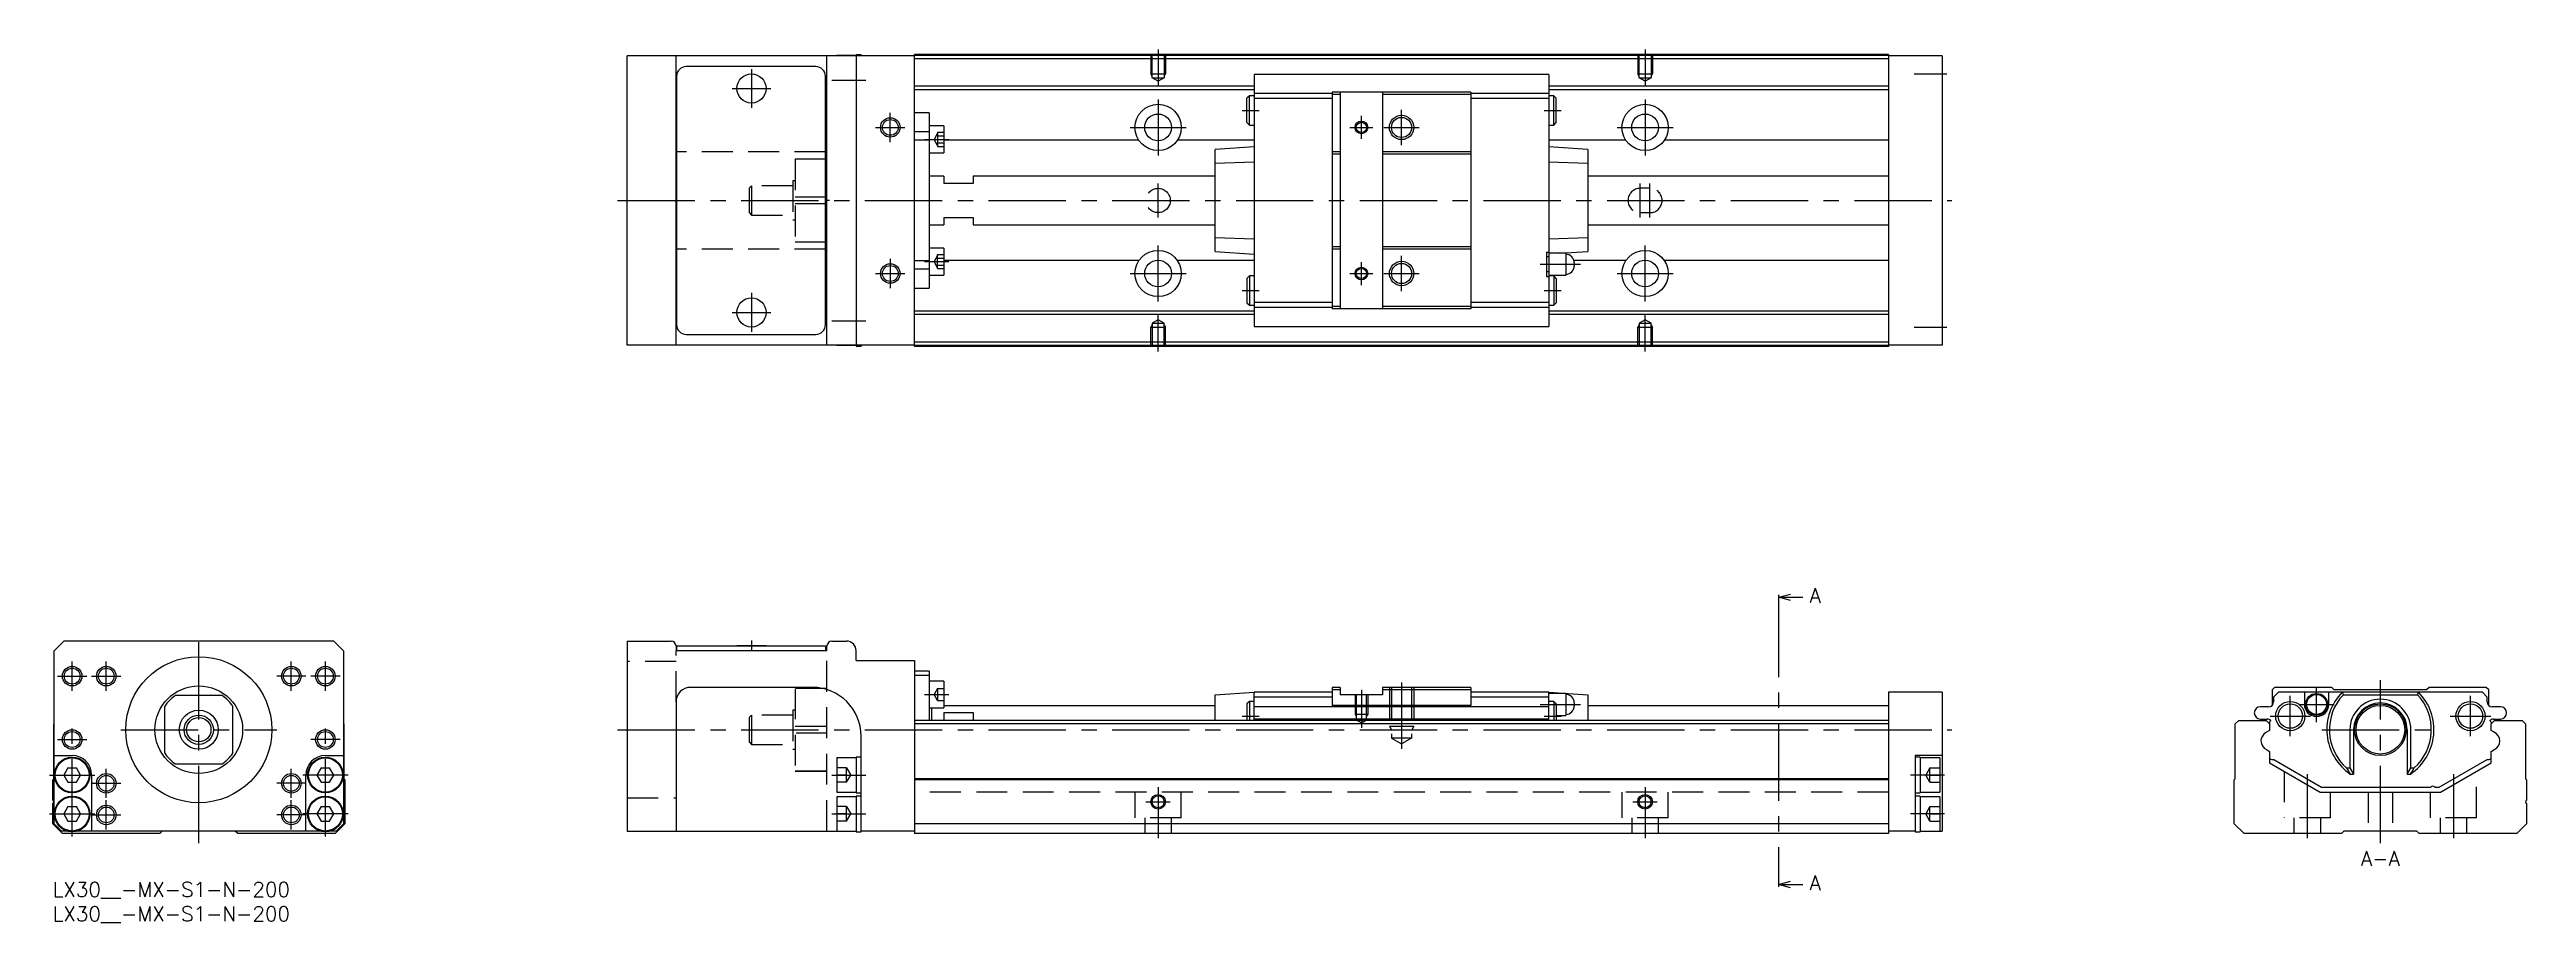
# Model space of a CAD drawing. Extents: x -1 to 508, y -8 to 171.
import ezdxf

# ---------------------------------------------------------------- set-up
doc = ezdxf.new("R2010")
doc.units = 0
doc.header["$LTSCALE"] = 0.5
doc.linetypes.add('CENTER', pattern=[50.8, 31.75, -6.35, 6.35, -6.35])
doc.linetypes.add('DASHED', pattern=[19.05, 12.7, -6.35])
for name, color, linetype in [('MSM_CENTER', 1, 'CENTER'), ('MSM_CONTINUOUS', 7, 'CONTINUOUS'), ('MSM_DASHED', 4, 'DASHED'), ('MSM_NARROW', 5, 'CONTINUOUS'), ('MSM_PART_NUMBER', 7, 'CONTINUOUS')]:
    doc.layers.add(name, color=color, linetype=linetype)
doc.styles.get("Standard").update_dxf_attribs({"font": 'txt.shx', "height": 3, "bigfont": 'bigfont.shx'})

# ---------------------------------------------------------------- blocks, each defined once
blk = doc.blocks.new('*U2')
at = {"layer": 'MSM_PART_NUMBER'}
blk.add_text('LX30__-MX-S1-N-200', height=3, dxfattribs=at).set_placement((0, -3))
blk = doc.blocks.new('*U3')
at = {"layer": 'MSM_PART_NUMBER'}
blk.add_text('LX30__-MX-S1-N-200', height=3, dxfattribs=at).set_placement((0, -8))

msp = doc.modelspace()

# ---------------------------------------------------------------- linework, layer by layer
at = {"layer": 'MSM_CENTER'}
for p, q in [((227, 171), (227, 163.49)), ((327, 171), (327, 163.49)), ((139.5, 163), (147.5, 163)), ((143.5, 167), (143.5, 159)), ((160, 164.7), (167, 164.7)), ((382.25, 166), (389, 166)), ((172, 152), (172, 158)), ((227, 160.75), (227, 149.25)), ((244.25, 158.5), (247.75, 158.5)), ((277, 151.37), (277, 158.62)), ((306.25, 158.5), (309.75, 158.5)), ((327, 160.75), (327, 149.25)), ((169, 155), (175, 155)), ((221.25, 155), (232.75, 155)), ((266.39, 155), (271.12, 155)), ((268.75, 152.63), (268.75, 157.36)), ((273.38, 155), (280.63, 155)), ((321.25, 155), (332.75, 155)), ((179, 152.55), (184, 152.55)), ((227, 136.5), (227, 143.5)), ((326, 136.5), (326, 143.5)), ((328, 136.5), (328, 143.5)), ((116, 140), (390, 140)), ((172, 128), (172, 122)), ((179, 127.44), (184, 127.44)), ((227, 119.25), (227, 130.75)), ((268.75, 122.63), (268.75, 127.36)), ((277, 121.37), (277, 128.62)), ((327, 119.25), (327, 130.75)), ((169, 125), (175, 125)), ((221.25, 125), (232.75, 125)), ((266.39, 125), (271.12, 125)), ((273.38, 125), (280.63, 125)), ((305.47, 126.9), (313.74, 126.9)), ((321.25, 125), (332.75, 125)), ((139.5, 117), (147.5, 117)), ((143.5, 121), (143.5, 113)), ((244.25, 121.5), (247.75, 121.5)), ((306.25, 121.5), (309.75, 121.5)), ((160, 115.3), (167, 115.3)), ((227, 109), (227, 116.51)), ((327, 109), (327, 116.51)), ((382.25, 114), (389, 114)), ((354.38, 58), (354.38, 0)), ((30, 8), (30, 51.5)), ((143.5, 49.61), (143.5, 47.49)), ((1, 42.3), (7, 42.3)), ((4, 39.3), (4, 45.3)), ((8, 42.3), (14, 42.3)), ((11, 39.3), (11, 45.3)), ((52, 42.3), (46, 42.3)), ((49, 39.3), (49, 45.3)), ((59, 42.3), (53, 42.3)), ((56, 39.3), (56, 45.3)), ((277, 41), (277, 27.41)), ((478, 8), (478, 41.5)), ((179, 38.55), (184, 38.55)), ((268.75, 39.5), (268.75, 31.69)), ((305.47, 36.5), (313.74, 36.5)), ((459.5, 29.95), (459.5, 38.25)), ((461.28, 36.5), (468.52, 36.5)), ((464.9, 32.88), (464.9, 40.12)), ((496.5, 29.95), (496.5, 38.25)), ((4, 9.35), (4, 32.3)), ((14, 31.3), (46, 31.3)), ((56, 9.35), (56, 32.3)), ((116, 31.3), (390, 31.3)), ((244.25, 34.1), (247.75, 34.1)), ((306.25, 34.1), (309.75, 34.1)), ((455.35, 34.1), (463.65, 34.1)), ((466, 31.3), (490, 31.3)), ((492.35, 34.1), (500.65, 34.1)), ((1, 29.3), (7, 29.3)), ((59, 29.3), (53, 29.3)), ((-0.65, 22), (8.65, 22)), ((11, 17.3), (11, 23.3)), ((49, 17.3), (49, 23.3)), ((60.65, 22), (51.35, 22)), ((160, 22), (167, 22)), ((388.5, 22), (381.5, 22)), ((463, 22.18), (463, 9)), ((493, 22.18), (493, 9)), ((8, 20.3), (14, 20.3)), ((11, 10.8), (11, 16.8)), ((52, 20.3), (46, 20.3)), ((49, 10.8), (49, 16.8)), ((224.5, 16.5), (229.5, 16.5)), ((227, 19.5), (227, 9)), ((324.5, 16.5), (329.5, 16.5)), ((327, 19.5), (327, 9)), ((-0.65, 14), (8.65, 14)), ((8, 13.8), (14, 13.8)), ((52, 13.8), (46, 13.8)), ((60.65, 14), (51.35, 14)), ((160, 14), (167, 14)), ((388.5, 14), (381.5, 14))]:
    msp.add_line(p, q, dxfattribs=at)
at = {"layer": 'MSM_CONTINUOUS'}
for p, q in [((118, 110.3), (118, 169.7)), ((177, 169.7), (118, 169.7)), ((128, 110.3), (128, 169.7)), ((159, 110.3), (159, 169.7)), ((161, 169.75), (161, 169.7)), ((165, 169.75), (161, 169.75)), ((166, 169.9), (165, 169.9)), ((165, 169.9), (165, 110.1)), ((166, 169.9), (166, 169.7)), ((377, 170), (177, 170)), ((177, 110), (177, 170)), ((377, 169.8), (177, 169.8)), ((377, 169.1), (177, 169.1)), ((377, 170), (377, 110)), ((388, 169.7), (377, 169.7)), ((388, 169.7), (388, 110.3)), ((128.1, 165.5), (128.1, 114.5)), ((156.7, 167.5), (130.1, 167.5)), ((158.7, 114.5), (158.7, 165.5)), ((246.75, 163.45), (177, 163.45)), ((307.25, 165.9), (246.75, 165.9)), ((246.75, 165.9), (246.75, 114.1)), ((307.25, 165.9), (307.25, 114.1)), ((377, 163.45), (307.25, 163.45)), ((128, 158.2), (128.1, 158.2)), ((158.7, 158.2), (159, 158.2)), ((246.75, 162.75), (177, 162.75)), ((180, 158), (177, 158)), ((180, 158), (180, 122)), ((245.75, 161.5), (245.25, 161)), ((245.25, 156), (245.25, 161)), ((246.75, 161.5), (245.75, 161.5)), ((245.75, 155.5), (245.75, 161.5)), ((262.75, 161.95), (246.75, 161.95)), ((262.75, 160.95), (246.75, 160.95)), ((291.25, 162.25), (262.75, 162.25)), ((262.75, 162.25), (262.75, 117.75)), ((264.4, 161.75), (262.75, 161.75)), ((264.4, 162.25), (264.4, 117.75)), ((273.1, 162.25), (273.1, 117.75)), ((291.25, 161.75), (273.1, 161.75)), ((291.25, 162.25), (291.25, 117.75)), ((307.25, 161.95), (291.25, 161.95)), ((307.25, 160.95), (291.25, 160.95)), ((377, 162.75), (307.25, 162.75)), ((308.25, 161.5), (307.25, 161.5)), ((308.75, 161), (308.25, 161.5)), ((308.25, 155.5), (308.25, 161.5)), ((308.75, 156), (308.75, 161)), ((180, 154.13), (177, 154.13)), ((183, 155.3), (180, 155.3)), ((183, 155.3), (183, 149.8)), ((245.25, 156), (245.75, 155.5)), ((245.75, 155.5), (246.75, 155.5)), ((307.25, 155.5), (308.25, 155.5)), ((308.25, 155.5), (308.75, 156)), ((128.1, 150), (128, 150)), ((159, 150), (158.7, 150)), ((159, 148.5), (158.7, 148.5)), ((159, 148.47), (158.7, 148.47)), ((180, 152.38), (177, 152.38)), ((180, 149.8), (183, 149.8)), ((223.05, 152.36), (183, 152.36)), ((246.75, 152.36), (230.95, 152.36)), ((246.75, 151), (238.75, 150.47)), ((238.75, 129.53), (238.75, 150.47)), ((246.75, 147.86), (238.75, 147.6)), ((264.4, 150), (262.75, 150)), ((264.4, 149.5), (262.75, 149.5)), ((291.25, 150), (273.1, 150)), ((291.25, 149.5), (273.1, 149.5)), ((323.05, 152.36), (307.25, 152.36)), ((315.25, 150.47), (307.25, 151)), ((315.25, 147.6), (307.25, 147.86)), ((315.25, 150.47), (315.25, 129.53)), ((377, 152.36), (330.95, 152.36)), ((183, 145), (180, 145)), ((183, 145), (183, 143.5)), ((189, 143.5), (183, 143.5)), ((189, 145), (189, 143.5)), ((238.75, 145), (189, 145)), ((377, 145), (315.25, 145)), ((158.7, 140.72), (159, 140.72)), ((159, 139.28), (158.7, 139.28)), ((180, 135), (183, 135)), ((183, 136.5), (189, 136.5)), ((183, 136.5), (183, 135)), ((189, 136.5), (189, 135)), ((189, 135), (238.75, 135)), ((238.75, 132.4), (246.75, 132.14)), ((307.25, 132.14), (315.25, 132.4)), ((315.25, 135), (377, 135)), ((128.1, 130), (128, 130)), ((159, 131.53), (158.7, 131.53)), ((159, 131.5), (158.7, 131.5)), ((159, 130), (158.7, 130)), ((180, 127.62), (177, 127.62)), ((183, 130.19), (180, 130.19)), ((183, 130.19), (183, 124.69)), ((223.05, 127.64), (183, 127.64)), ((246.75, 127.64), (230.95, 127.64)), ((238.75, 129.53), (246.75, 129)), ((264.4, 130.5), (262.75, 130.5)), ((264.4, 130), (262.75, 130)), ((291.25, 130.5), (273.1, 130.5)), ((291.25, 130), (273.1, 130)), ((306.75, 129.4), (306.75, 124.4)), ((306.75, 129.4), (307.25, 129.4)), ((307.25, 128.4), (306.75, 128.4)), ((310.7, 129.15), (307.25, 129.15)), ((309.51, 129.15), (315.25, 129.53)), ((310.7, 129.15), (310.7, 124.65)), ((323.05, 127.64), (312.39, 127.64)), ((312.45, 127.2), (312.45, 126.6)), ((377, 127.64), (330.95, 127.64)), ((180, 125.87), (177, 125.87)), ((180, 124.69), (183, 124.69)), ((245.75, 124.5), (245.25, 124)), ((245.25, 124), (245.25, 119)), ((245.75, 124.5), (245.75, 118.5)), ((246.75, 124.5), (245.75, 124.5)), ((306.75, 125.4), (307.25, 125.4)), ((306.75, 124.4), (307.25, 124.4)), ((307.25, 124.65), (310.7, 124.65)), ((308.25, 124.5), (307.25, 124.5)), ((308.25, 124.5), (308.25, 118.5)), ((308.75, 124), (308.25, 124.5)), ((308.75, 124), (308.75, 119)), ((128.1, 121.8), (128, 121.8)), ((159, 121.8), (158.7, 121.8)), ((177, 122), (180, 122)), ((246.75, 117.25), (177, 117.25)), ((245.25, 119), (245.75, 118.5)), ((245.75, 118.5), (246.75, 118.5)), ((262.75, 119.05), (246.75, 119.05)), ((262.75, 118.05), (246.75, 118.05)), ((264.4, 118.25), (262.75, 118.25)), ((291.25, 117.75), (262.75, 117.75)), ((291.25, 118.25), (273.1, 118.25)), ((307.25, 119.05), (291.25, 119.05)), ((307.25, 118.05), (291.25, 118.05)), ((307.25, 118.5), (308.25, 118.5)), ((377, 117.25), (307.25, 117.25)), ((308.25, 118.5), (308.75, 119)), ((130.1, 112.5), (156.7, 112.5)), ((246.75, 116.55), (177, 116.55)), ((246.75, 114.1), (307.25, 114.1)), ((377, 116.55), (307.25, 116.55)), ((177, 110.3), (118, 110.3)), ((161, 110.3), (161, 110.25)), ((161, 110.25), (165, 110.25)), ((165, 110.1), (166, 110.1)), ((166, 110.3), (166, 110.1)), ((377, 110.9), (177, 110.9)), ((377, 110.2), (177, 110.2)), ((377, 110), (177, 110)), ((388, 110.3), (377, 110.3)), ((354.38, 58.5), (356.88, 59.17)), ((354.38, 59), (354.38, 58)), ((356.88, 57.83), (354.38, 58.5)), ((354.38, 58.5), (359.38, 58.5)), ((2.3, 49.5), (0.3, 47.5)), ((0.3, 12), (0.3, 47.5)), ((57.7, 49.5), (2.3, 49.5)), ((59.7, 47.5), (57.7, 49.5)), ((59.7, 47.5), (59.7, 12)), ((118, 49.5), (118, 10.5)), ((118, 49.5), (127, 49.5)), ((128, 48.5), (128, 47.5)), ((159, 47.5), (128, 47.5)), ((128.1, 48.5), (128.1, 47.5)), ((128.1, 48.5), (158.7, 48.5)), ((140.5, 48.6), (146.5, 48.6)), ((140.5, 48.6), (140.5, 48.5)), ((146.5, 48.5), (146.5, 48.6)), ((158.7, 48.5), (158.7, 47.5)), ((159, 47.5), (159, 48.5)), ((160, 49.5), (163, 49.5)), ((165, 45.5), (165, 47.5)), ((165, 45.5), (177, 45.5)), ((177, 45.5), (177, 10)), ((180, 43.3), (177, 43.3)), ((180, 42.45), (177, 42.45)), ((180, 43.3), (180, 33.2)), ((183, 41.3), (180, 41.3)), ((183, 41.3), (183, 35.8)), ((23, 26.48), (23, 36.12)), ((34.82, 38.3), (25.18, 38.3)), ((37, 26.48), (37, 36.12)), ((128, 37), (128, 10.5)), ((156, 40), (131, 40)), ((180, 35.8), (183, 35.8)), ((180.5, 33.2), (180.5, 35.8)), ((183, 36.3), (238.75, 36.3)), ((238.75, 38.5), (246.75, 39)), ((238.75, 33.2), (238.75, 38.5)), ((245.75, 37.1), (245.25, 36.6)), ((245.25, 36.6), (245.25, 33.2)), ((246.75, 37.1), (245.75, 37.1)), ((245.75, 37.1), (245.75, 33.2)), ((262.75, 39), (246.75, 39)), ((246.75, 33.2), (246.75, 39)), ((262.75, 38), (246.75, 38)), ((307.25, 36), (246.75, 36)), ((262.75, 40), (262.75, 36.29)), ((264.4, 40), (262.75, 40)), ((264.4, 39.5), (262.75, 39.5)), ((291.25, 36.29), (262.75, 36.29)), ((264.4, 40), (264.4, 38.5)), ((273.1, 38.5), (264.4, 38.5)), ((273.1, 40), (273.1, 38.5)), ((291.25, 40), (273.1, 40)), ((291.25, 39.5), (273.1, 39.5)), ((291.25, 40), (291.25, 36.29)), ((307.25, 39), (291.25, 39)), ((307.25, 38), (291.25, 38)), ((307.25, 39), (315.25, 38.5)), ((307.25, 33.2), (307.25, 39)), ((310.7, 38.75), (307.25, 38.75)), ((308.25, 37.1), (307.25, 37.1)), ((308.75, 36.6), (308.25, 37.1)), ((308.25, 37.1), (308.25, 33.2)), ((308.75, 36.6), (308.75, 33.2)), ((310.7, 38.75), (310.7, 34.25)), ((312.45, 36.8), (312.45, 36.2)), ((315.25, 38.5), (315.25, 33.2)), ((315.25, 36.3), (377, 36.3)), ((377, 39), (377, 10)), ((388, 39), (377, 39)), ((388, 39), (388, 10.5)), ((455.05, 36), (453.35, 36)), ((456.25, 40), (455.75, 39.5)), ((455.75, 39.5), (455.75, 36.29)), ((457.05, 39), (456.05, 38)), ((456.05, 38), (456.05, 37)), ((468, 40), (456.25, 40)), ((498.95, 39), (457.05, 39)), ((462.4, 39), (462.4, 36.5)), ((467.4, 36.5), (467.4, 39)), ((468.5, 39.5), (468, 40)), ((487.5, 39.5), (468.5, 39.5)), ((470.14, 39), (470.4, 38.5)), ((470.4, 38.5), (485.6, 38.5)), ((485.6, 38.5), (485.86, 39)), ((488, 40), (487.5, 39.5)), ((499.75, 40), (488, 40)), ((499.95, 38), (498.95, 39)), ((500.25, 39.5), (499.75, 40)), ((499.95, 37), (499.95, 38)), ((500.25, 36.29), (500.25, 39.5)), ((502.65, 36), (500.95, 36)), ((0.2, 32.5), (0.3, 32.6)), ((0.2, 21.2), (0.2, 32.5)), ((59.7, 32.6), (59.8, 32.5)), ((59.8, 32.5), (59.8, 21.2)), ((377, 33.2), (177, 33.2)), ((377, 32.5), (177, 32.5)), ((183, 34.87), (189, 34.87)), ((183, 34.87), (183, 33.2)), ((189, 34.87), (189, 33.2)), ((307.25, 33.5), (246.75, 33.5)), ((308.75, 34.25), (310.7, 34.25)), ((448.2, 32.5), (448.9, 33.2)), ((448.2, 21.2), (448.2, 32.5)), ((448.9, 33.2), (454.55, 33.2)), ((453.35, 33.5), (454.75, 33.5)), ((455.25, 31.15), (454.5, 30.72)), ((454.55, 33.2), (455.25, 32.5)), ((454.55, 33.2), (455.25, 32.5)), ((455.2, 32.7), (455.2, 32.55)), ((455.25, 32.5), (455.25, 31.15)), ((471.74, 31.3), (471.74, 23.45)), ((472.5, 31.3), (472.5, 22.2)), ((483.5, 31.3), (483.5, 22.2)), ((484.26, 23.45), (484.26, 31.3)), ((500.75, 32.5), (501.45, 33.2)), ((500.75, 32.5), (501.45, 33.2)), ((500.75, 32.5), (500.8, 32.55)), ((500.75, 31.15), (500.75, 32.5)), ((500.75, 31.15), (500.75, 32.5)), ((501.4, 30.78), (500.75, 31.15)), ((501.4, 30.78), (500.75, 31.15)), ((500.8, 32.55), (500.8, 32.7)), ((501.25, 33.5), (502.65, 33.5)), ((501.45, 33.2), (507.1, 33.2)), ((507.1, 33.2), (507.8, 32.5)), ((507.8, 32.5), (507.8, 21.2)), ((0.3, 26), (4, 26)), ((56, 26), (59.7, 26)), ((165, 25.5), (161, 25.5)), ((161, 25.5), (161, 18.5)), ((166, 25.65), (165, 25.65)), ((165, 25.65), (165, 18.35)), ((166, 10.35), (166, 30)), ((388, 26), (382.5, 26)), ((382.5, 26), (382.5, 10.35)), ((383.5, 25.65), (382.5, 25.65)), ((383.5, 25.65), (383.5, 18.35)), ((387.5, 25.5), (383.5, 25.5)), ((387.5, 25.5), (387.5, 18.5)), ((454.6, 27.22), (455.25, 26.85)), ((455.25, 26.85), (455.25, 24.5)), ((500.75, 26.85), (501.5, 27.28)), ((500.75, 26.85), (501.5, 27.28)), ((500.75, 25.45), (500.75, 26.85)), ((500.75, 24.5), (500.75, 26.85)), ((0, 21), (0.2, 21.2)), ((0, 16.9), (0, 21)), ((3.13, 23.5), (2.27, 22)), ((2.27, 22), (3.13, 20.5)), ((3.13, 23.5), (4.87, 23.5)), ((3.13, 20.5), (4.87, 20.5)), ((5.73, 22), (4.87, 23.5)), ((4.87, 20.5), (5.73, 22)), ((8, 22), (8, 10.5)), ((25.18, 24.3), (34.82, 24.3)), ((52, 10.5), (52, 22)), ((55.13, 23.5), (54.27, 22)), ((54.27, 22), (55.13, 20.5)), ((55.13, 23.5), (56.87, 23.5)), ((55.13, 20.5), (56.87, 20.5)), ((57.73, 22), (56.87, 23.5)), ((56.87, 20.5), (57.73, 22)), ((59.8, 21.2), (60, 21)), ((60, 21), (60, 12)), ((377, 21.2), (177, 21.2)), ((377, 21), (177, 21)), ((448, 21), (448.2, 21.2)), ((448, 12), (448, 21)), ((455.25, 24.5), (465.64, 18.5)), ((455.7, 25.16), (456.1, 25.16)), ((456.1, 25.16), (465.91, 19.5)), ((471.07, 23.45), (471.74, 23.45)), ((471.74, 23.45), (472.5, 22.2)), ((471.82, 22.2), (472.5, 22.2)), ((483.5, 22.2), (484.26, 23.45)), ((483.5, 22.2), (484.18, 22.2)), ((484.26, 23.45), (484.93, 23.45)), ((490.09, 19.5), (499.9, 25.16)), ((490.36, 18.5), (500.75, 24.5)), ((499.9, 25.16), (500.3, 25.16)), ((507.8, 21.2), (508, 21)), ((508, 21), (508, 16.9)), ((0, 12), (0, 16.1)), ((3.13, 15.5), (2.27, 14)), ((3.13, 15.5), (4.87, 15.5)), ((5.73, 14), (4.87, 15.5)), ((55.13, 15.5), (54.27, 14)), ((55.13, 15.5), (56.87, 15.5)), ((57.73, 14), (56.87, 15.5)), ((161, 18.5), (165, 18.5)), ((165, 17.5), (161, 17.5)), ((161, 17.5), (161, 10.5)), ((165, 18.35), (166, 18.35)), ((166, 17.65), (165, 17.65)), ((165, 17.65), (165, 10.35)), ((382.5, 18.35), (383.5, 18.35)), ((383.5, 17.65), (382.5, 17.65)), ((383.5, 18.5), (387.5, 18.5)), ((383.5, 17.65), (383.5, 10.35)), ((387.5, 17.5), (383.5, 17.5)), ((387.5, 17.5), (387.5, 10.5)), ((465.64, 18.5), (490.36, 18.5)), ((465.91, 19.5), (488.35, 19.5)), ((489.15, 19.5), (490.09, 19.5)), ((508, 16.1), (508, 12)), ((2, 10), (0, 12)), ((1.8, 10.5), (0.3, 12)), ((2.96, 10.5), (1.8, 10.5)), ((2.27, 14), (3.13, 12.5)), ((3.13, 12.5), (4.87, 12.5)), ((4.87, 12.5), (5.73, 14)), ((54.96, 10.5), (5.04, 10.5)), ((22.5, 10.5), (22, 10)), ((38, 10), (37.5, 10.5)), ((54.27, 14), (55.13, 12.5)), ((55.13, 12.5), (56.87, 12.5)), ((56.87, 12.5), (57.73, 14)), ((58.2, 10.5), (57.04, 10.5)), ((60, 12), (58, 10)), ((59.7, 12), (58.2, 10.5)), ((118, 10.5), (165, 10.5)), ((165, 10.35), (166, 10.35)), ((177, 10.5), (166, 10.5)), ((377, 12), (177, 12)), ((382.5, 10.5), (377, 10.5)), ((382.5, 10.35), (383.5, 10.35)), ((383.5, 10.5), (388, 10.5)), ((450, 10), (448, 12)), ((470.5, 10.5), (470, 10)), ((485.5, 10.5), (470.5, 10.5)), ((486, 10), (485.5, 10.5)), ((508, 12), (506, 10)), ((22, 10), (2, 10)), ((58, 10), (38, 10)), ((377, 10), (177, 10)), ((470, 10), (450, 10)), ((506, 10), (486, 10)), ((354.38, -0.5), (356.88, 0.17)), ((354.38, 0), (354.38, -1)), ((356.88, -1.17), (354.38, -0.5)), ((354.38, -0.5), (359.38, -0.5))]:
    msp.add_line(p, q, dxfattribs=at)
for centre, radius in [((143.5, 163), 3), ((227, 155), 4.75), ((227, 155), 2.75), ((327, 155), 4.75), ((327, 155), 2.75), ((172, 155), 1.62), ((268.75, 155), 1.06), ((277, 155), 2.07), ((227, 125), 4.75), ((227, 125), 2.75), ((327, 125), 4.75), ((327, 125), 2.75), ((172, 125), 1.62), ((268.75, 125), 1.06), ((277, 125), 2.07), ((143.5, 117), 3), ((30, 31.3), 15), ((4, 42.3), 1.62), ((11, 42.3), 1.62), ((49, 42.3), 1.62), ((56, 42.3), 1.62), ((30, 31.3), 9), ((459.5, 34.1), 3), ((459.5, 34.1), 2.5), ((464.9, 36.5), 2.25), ((464.9, 36.5), 2.05), ((478, 31.3), 5.3), ((478, 31.3), 5), ((496.5, 34.1), 3), ((496.5, 34.1), 2.5), ((4, 29.3), 1.62), ((30, 31.3), 4), ((30, 31.3), 3), ((30, 31.3), 2.5), ((56, 29.3), 1.62), ((4, 22), 3.65), ((4, 22), 3.5), ((56, 22), 3.65), ((56, 22), 3.5), ((11, 20.3), 1.62), ((49, 20.3), 1.62), ((4, 14), 3.65), ((4, 14), 3.5), ((11, 13.8), 1.62), ((49, 13.8), 1.62), ((56, 14), 3.65), ((56, 14), 3.5), ((227, 16.5), 1.23), ((327, 16.5), 1.23)]:
    msp.add_circle(centre, radius, dxfattribs=at)
for centre, radius, start, end in [((130.1, 165.5), 2, 90, 180), ((156.7, 165.5), 2, 0, 90), ((310.7, 127.2), 1.75, 0, 90), ((310.7, 126.6), 1.75, 270, 0), ((130.1, 114.5), 2, 180, 270), ((156.7, 114.5), 2, 270, 0), ((127, 48.5), 1, 0, 90), ((160, 48.5), 1, 90, 180), ((163, 47.5), 2, 0, 90), ((30, 31.3), 8.5, 124.5603, 145.4397), ((30, 31.3), 8.5, 34.5603, 55.4397), ((131, 37), 3, 90, 180), ((156, 30), 10, 0, 90), ((310.7, 36.8), 1.75, 0, 90), ((310.7, 36.2), 1.75, 270, 0), ((453.35, 34.75), 1.25, 90, 270), ((455.05, 37), 1, 270, 0), ((464.9, 36.5), 2.5, 180, 0), ((478, 31.3), 11, 135.573, 235.8196), ((478, 31.3), 10.47, 136.5713, 228.5552), ((478, 31.3), 6.26, 0, 180), ((478, 31.3), 5.5, 0, 180), ((478, 31.3), 11, 304.1804, 44.427), ((478, 31.3), 10.47, 311.4448, 43.4287), ((500.95, 37), 1, 180, 270), ((502.65, 34.75), 1.25, 270, 90), ((455.65, 28.85), 2.2, 121.4553, 176.019), ((454.75, 32.5), 1, 41.234, 90), ((455.7, 32.7), 0.5, 113.3254, 180), ((501.25, 32.5), 1, 90, 138.766), ((500.3, 32.7), 0.5, 0, 66.6746), ((500.35, 28.85), 2.2, 3.981, 61.4552), ((4, 22), 4, 0, 90), ((30, 31.3), 8.5, 214.5603, 235.4397), ((30, 31.3), 8.5, 304.5603, 325.4397), ((56, 22), 4, 90, 180), ((455.65, 29.15), 2.2, 183.981, 241.4552), ((455.7, 25.66), 0.5, 205.8419, 270), ((500.3, 25.66), 0.5, 270, 334.1581), ((500.35, 29.15), 2.2, 301.4553, 356.019), ((479, 27.35), 8.83, 206.1475, 215.6253), ((477, 27.35), 8.84, 324.3755, 333.8517), ((-0.3, 16.5), 0.5, 306.8699, 53.1301), ((488.75, 19.2), 0.5, 36.8699, 143.1301), ((508.3, 16.5), 0.5, 126.8699, 233.1301), ((2.3, 12.5), 2, 216.8699, 233.1301), ((57.7, 12.5), 2, 306.8699, 323.1301)]:
    msp.add_arc(centre, radius, start, end, dxfattribs=at)
at = {"layer": 'MSM_DASHED'}
for p, q in [((225.5, 170), (225.5, 166)), ((225.77, 165.2), (225.77, 170)), ((228.23, 170), (228.23, 165.2)), ((228.5, 170), (228.5, 166)), ((325.5, 170), (325.5, 166)), ((325.77, 165.2), (325.77, 170)), ((328.23, 170), (328.23, 165.2)), ((328.5, 170), (328.5, 166)), ((225.77, 165.53), (225.5, 166)), ((225.5, 166), (228.5, 166)), ((225.77, 165.2), (228.23, 165.2)), ((227, 164.49), (225.77, 165.2)), ((228.23, 165.2), (227, 164.49)), ((228.23, 165.53), (228.5, 166)), ((325.77, 165.53), (325.5, 166)), ((325.5, 166), (328.5, 166)), ((325.77, 165.2), (328.23, 165.2)), ((327, 164.49), (325.77, 165.2)), ((328.23, 165.2), (327, 164.49)), ((328.23, 165.53), (328.5, 166)), ((181.7, 153.8), (180.98, 152.55)), ((181.7, 154), (183, 154)), ((181.7, 154), (181.7, 151.11)), ((181.7, 153.28), (183, 153.28)), ((158.7, 150), (128.1, 150)), ((152.5, 148.5), (152.5, 131.5)), ((158.7, 148.5), (152.5, 148.5)), ((158.7, 148.47), (152.5, 148.47)), ((181.7, 151.3), (180.98, 152.55)), ((181.7, 151.83), (183, 151.83)), ((181.7, 151.11), (183, 151.11)), ((143.5, 143), (143, 142.5)), ((143, 142.5), (143, 137.5)), ((143.5, 143), (143.5, 137)), ((152, 143), (143.5, 143)), ((152, 144), (152, 136)), ((152.5, 144), (152, 144)), ((328, 142.5), (326, 142.5)), ((143, 137.5), (143.5, 137)), ((152.5, 140.72), (158.7, 140.72)), ((158.7, 139.28), (152.5, 139.28)), ((159.5, 140), (159, 140)), ((326, 137.5), (328, 137.5)), ((143.5, 137), (152, 137)), ((152, 136), (152.5, 136)), ((158.7, 130), (128.1, 130)), ((152.5, 131.53), (158.7, 131.53)), ((152.5, 131.5), (158.7, 131.5)), ((181.7, 128.69), (180.98, 127.44)), ((181.7, 126.19), (180.98, 127.44)), ((181.7, 128.89), (183, 128.89)), ((181.7, 126), (181.7, 128.89)), ((181.7, 128.17), (183, 128.17)), ((181.7, 126.72), (183, 126.72)), ((181.7, 126), (183, 126)), ((225.77, 114.47), (225.5, 114)), ((225.5, 110), (225.5, 114)), ((225.5, 114), (228.5, 114)), ((227, 115.51), (225.77, 114.8)), ((225.77, 114.8), (225.77, 110)), ((225.77, 114.8), (228.23, 114.8)), ((228.23, 114.8), (227, 115.51)), ((228.23, 110), (228.23, 114.8)), ((228.23, 114.47), (228.5, 114)), ((228.5, 110), (228.5, 114)), ((325.77, 114.47), (325.5, 114)), ((325.5, 110), (325.5, 114)), ((325.5, 114), (328.5, 114)), ((327, 115.51), (325.77, 114.8)), ((325.77, 114.8), (325.77, 110)), ((325.77, 114.8), (328.23, 114.8)), ((328.23, 114.8), (327, 115.51)), ((328.23, 110), (328.23, 114.8)), ((328.23, 114.47), (328.5, 114)), ((328.5, 110), (328.5, 114)), ((128, 37), (128, 47.5)), ((159, 10.5), (159, 47.5)), ((128, 45.3), (118, 45.3)), ((152.5, 39.8), (152.5, 22.8)), ((159, 39.8), (152.5, 39.8)), ((159, 39.77), (152.5, 39.77)), ((181.7, 39.8), (180.98, 38.55)), ((181.7, 37.3), (180.98, 38.55)), ((181.7, 39.8), (183, 39.8)), ((181.7, 39.8), (181.7, 37.3)), ((181.7, 38.55), (183, 38.55)), ((181.7, 37.3), (183, 37.3)), ((267.45, 38.5), (267.45, 34.5)), ((267.69, 38.5), (267.69, 33.3)), ((269.81, 33.3), (269.81, 38.5)), ((270.05, 38.5), (270.05, 34.5)), ((274.5, 40), (274.5, 32)), ((274.93, 40), (274.93, 29.6)), ((279.07, 40), (279.07, 29.6)), ((279.5, 40), (279.5, 32)), ((143.5, 34.3), (143, 33.8)), ((143, 33.8), (143, 28.8)), ((143.5, 34.3), (143.5, 28.3)), ((152, 34.3), (143.5, 34.3)), ((152, 35.3), (152, 27.3)), ((152.5, 35.3), (152, 35.3)), ((152.5, 32.02), (159, 32.02)), ((159, 30.58), (152.5, 30.58)), ((267.45, 34.5), (267.69, 34.08)), ((267.45, 34.5), (270.05, 34.5)), ((269.81, 33.3), (267.69, 33.3)), ((267.69, 33.3), (268.75, 32.69)), ((268.75, 32.69), (269.81, 33.3)), ((270.05, 34.5), (269.81, 34.08)), ((274.5, 32), (279.5, 32)), ((274.5, 32), (274.9, 31.3)), ((279.5, 32), (279.1, 31.3)), ((143, 28.8), (143.5, 28.3)), ((143.5, 28.3), (152, 28.3)), ((152, 27.3), (152.5, 27.3)), ((279.07, 29.6), (274.93, 29.6)), ((274.93, 29.6), (277, 28.41)), ((279.07, 29.6), (277, 28.41)), ((152.5, 22.83), (159, 22.83)), ((152.5, 22.8), (159, 22.8)), ((163, 23.5), (161, 23.5)), ((163, 22), (161, 22)), ((163, 20.5), (161, 20.5)), ((163, 20.5), (163, 23.5)), ((163, 23.5), (163.87, 22)), ((163, 20.5), (163.87, 22)), ((385.5, 23.5), (384.63, 22)), ((385.5, 20.5), (384.63, 22)), ((385.5, 20.5), (385.5, 23.5)), ((385.5, 23.5), (387.5, 23.5)), ((385.5, 22), (387.5, 22)), ((385.5, 20.5), (387.5, 20.5)), ((458.25, 22.77), (458.25, 13.2)), ((497.75, 13.2), (497.75, 22.77)), ((118, 17.3), (128, 17.3)), ((163, 15.5), (161, 15.5)), ((163, 12.5), (163, 15.5)), ((163, 15.5), (163.87, 14)), ((377, 18.5), (177, 18.5)), ((222.25, 18.5), (222.25, 13.2)), ((231.75, 13.2), (231.75, 18.5)), ((322.25, 18.5), (322.25, 13.2)), ((331.75, 13.2), (331.75, 18.5)), ((385.5, 15.5), (384.63, 14)), ((385.5, 12.5), (385.5, 15.5)), ((385.5, 15.5), (387.5, 15.5)), ((467.75, 13.2), (467.75, 18.5)), ((475.5, 18.5), (475.5, 10.5)), ((480.5, 18.5), (480.5, 10.5)), ((488.25, 18.5), (488.25, 13.2)), ((163, 14), (161, 14)), ((163, 12.5), (161, 12.5)), ((163, 12.5), (163.87, 14)), ((231.75, 13.2), (222.25, 13.2)), ((224.25, 13.2), (224.25, 10)), ((229.75, 10), (229.75, 13.2)), ((331.75, 13.2), (322.25, 13.2)), ((324.25, 13.2), (324.25, 10)), ((329.75, 10), (329.75, 13.2)), ((385.5, 12.5), (384.63, 14)), ((385.5, 14), (387.5, 14)), ((385.5, 12.5), (387.5, 12.5)), ((467.75, 13.2), (458.25, 13.2)), ((460.25, 13.2), (460.25, 10)), ((465.75, 10), (465.75, 13.2)), ((497.75, 13.2), (488.25, 13.2)), ((490.25, 13.2), (490.25, 10)), ((495.75, 10), (495.75, 13.2))]:
    msp.add_line(p, q, dxfattribs=at)
msp.add_circle((227, 140), 2.5, dxfattribs=at)
for centre, start, end in [((326, 140), 90, 270), ((328, 140), 270, 90)]:
    msp.add_arc(centre, 2.5, start, end, dxfattribs=at)
at = {"layer": 'MSM_NARROW'}
for centre, radius in [((172, 155), 2), ((268.75, 155), 1.3), ((277, 155), 2.5), ((277, 125), 2.5), ((172, 125), 2), ((268.75, 125), 1.3), ((4, 42.3), 2), ((11, 42.3), 2), ((49, 42.3), 2), ((56, 42.3), 2), ((4, 29.3), 2), ((56, 29.3), 2), ((11, 20.3), 2), ((49, 20.3), 2), ((11, 13.8), 2), ((49, 13.8), 2), ((227, 16.5), 1.5), ((327, 16.5), 1.5)]:
    msp.add_circle(centre, radius, dxfattribs=at)

# ---------------------------------------------------------------- block references
at = {"layer": 'MSM_CONTINUOUS'}
for name in ['*U2', '*U3']:
    msp.add_blockref(name, (0, 0), dxfattribs=at)

# ---------------------------------------------------------------- texts
at = {"layer": 'MSM_PART_NUMBER'}
for s, p in [('A', (360.79, 57.37)), ('A-A', (474.01, 3.36)), ('A', (360.79, -1.63))]:
    msp.add_text(s, height=3, dxfattribs=at).set_placement(p)

doc.saveas('drawing.dxf')
